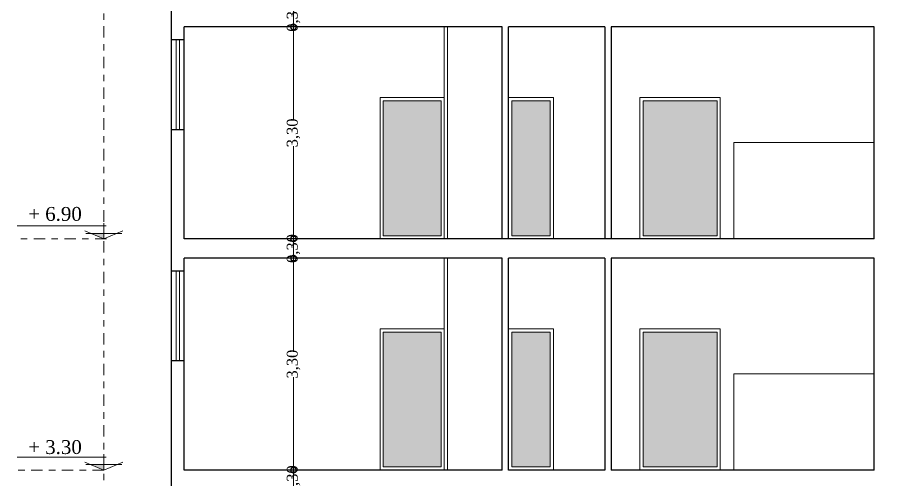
# Model space of a CAD drawing. Header units: metres. Extents: x 236 to 355, y 67 to 475.
# Drawn here: x 287.69 to 301.14, y 202.9 to 210.1 of the extents above; entities that cross this region are included whole.
import ezdxf

# ---------------------------------------------------------------- set-up
doc = ezdxf.new("R2010")
doc.units = ezdxf.units.M
doc.header["$LTSCALE"] = 0.007
doc.header["$MEASUREMENT"] = 0
doc.header["$PDMODE"] = 3
doc.linetypes.add('DASHDOTX2', pattern=[50.8, 25.4, -12.7, 0, -12.7])
for name, color, linetype, lineweight in [('dim', 220, 'Continuous', 5), ('point line', 22, 'DASHDOTX2', 18), ('stair', 20, 'Continuous', 15), ('walll', 7, 'Continuous', 30)]:
    doc.layers.add(name, color=color, linetype=linetype, lineweight=lineweight)
doc.styles.get("Standard").update_dxf_attribs({"font": 'dutch.ttf'})
doc.dimstyles.new('1', dxfattribs={"dimtxt": 0.17, "dimasz": 0.17, "dimexe": 0.1, "dimexo": 0.1, "dimgap": 0, "dimtad": 0, "dimzin": 1, "dimtxsty": 'Standard', "dimblk": 'DOTSMALL', "dimcen": 0.17, "dimse1": 1, "dimse2": 1, "dimclrd": 6, "dimclre": 1, "dimclrt": 7, "dimadec": 0, "dimazin": 0, "dimtfac": 1, "dimtix": 1, "dimtmove": 0, "dimatfit": 3, "dimldrblk": 'DOTSMALL', "dimfxl": 1, "dimlwd": 5, "dimarcsym": 0})

# ---------------------------------------------------------------- blocks, each defined once
blk = doc.blocks.new('*D160')
at = {"layer": 'Defpoints', "color": 0, "transparency": 16777216}
for p in [(302.281, 206.646), (291.991, 206.346), (291.991, 206.346)]:
    blk.add_point(p, dxfattribs=at)
at = {"layer": 'dim', "color": 6, "lineweight": 5, "transparency": 16777216}
blk.add_line((291.991, 206.646), (291.991, 206.346), dxfattribs=at)
at = {"layer": 'dim', "color": 7, "transparency": 16777216, "insert": (291.991, 206.496), "char_height": 0.17, "attachment_point": 5, "rotation": 90}
blk.add_mtext('0,30', dxfattribs=at)
blk = doc.blocks.new('_DotSmall')
at = {"color": 0, "linetype": 'ByBlock', "const_width": 0.5}
blk.add_lwpolyline([(-0.0625, 0, 1), (0.0625, 0, 1)], format="xyb", close=True, dxfattribs=at)
blk = doc.blocks.new('*D161')
at = {"layer": 'Defpoints', "color": 0, "transparency": 16777216}
for p in [(291.991, 206.346), (291.991, 203.046), (291.991, 203.046)]:
    blk.add_point(p, dxfattribs=at)
at = {"layer": 'dim', "color": 6, "lineweight": 5, "transparency": 16777216}
for p, q in [((291.991, 206.346), (291.991, 204.901)), ((291.991, 203.046), (291.991, 204.492))]:
    blk.add_line(p, q, dxfattribs=at)
at = {"layer": 'dim', "color": 6, "lineweight": 5, "transparency": 16777216, "xscale": 0.17, "yscale": 0.17, "zscale": 0.17}
for p, rotation in [((291.991, 206.346), 90), ((291.991, 203.046), 270)]:
    blk.add_blockref('_DotSmall', p, dxfattribs=dict(at, rotation=rotation))
at = {"layer": 'dim', "color": 7, "transparency": 16777216, "insert": (291.991, 204.696), "char_height": 0.17, "attachment_point": 5, "rotation": 90}
blk.add_mtext('3,30', dxfattribs=at)
blk = doc.blocks.new('*D162')
at = {"layer": 'Defpoints', "color": 0, "transparency": 16777216}
for p in [(291.991, 203.046), (291.991, 202.746), (300.808, 202.746)]:
    blk.add_point(p, dxfattribs=at)
at = {"layer": 'dim', "color": 6, "lineweight": 5, "transparency": 16777216}
blk.add_line((291.991, 203.046), (291.991, 202.746), dxfattribs=at)
at = {"layer": 'dim', "color": 7, "transparency": 16777216, "insert": (291.991, 202.896), "char_height": 0.17, "attachment_point": 5, "rotation": 90}
blk.add_mtext('0,30', dxfattribs=at)
blk = doc.blocks.new('*D163')
at = {"layer": 'Defpoints', "color": 0, "transparency": 16777216}
for p in [(291.994, 210.246), (291.991, 209.946), (291.991, 209.946)]:
    blk.add_point(p, dxfattribs=at)
at = {"layer": 'dim', "color": 6, "lineweight": 5, "transparency": 16777216}
blk.add_line((291.991, 210.246), (291.991, 209.946), dxfattribs=at)
at = {"layer": 'dim', "color": 7, "transparency": 16777216, "insert": (291.991, 210.096), "char_height": 0.17, "attachment_point": 5, "rotation": 90}
blk.add_mtext('0,30', dxfattribs=at)
blk = doc.blocks.new('*D164')
at = {"layer": 'Defpoints', "color": 0, "transparency": 16777216}
for p in [(291.991, 209.946), (291.991, 206.646), (291.991, 206.646)]:
    blk.add_point(p, dxfattribs=at)
at = {"layer": 'dim', "color": 6, "lineweight": 5, "transparency": 16777216}
for p, q in [((291.991, 209.946), (291.991, 208.501)), ((291.991, 206.646), (291.991, 208.092))]:
    blk.add_line(p, q, dxfattribs=at)
at = {"layer": 'dim', "color": 6, "lineweight": 5, "transparency": 16777216, "xscale": 0.17, "yscale": 0.17, "zscale": 0.17}
for p, rotation in [((291.991, 209.946), 90), ((291.991, 206.646), 270)]:
    blk.add_blockref('_DotSmall', p, dxfattribs=dict(at, rotation=rotation))
at = {"layer": 'dim', "color": 7, "transparency": 16777216, "insert": (291.991, 208.296), "char_height": 0.17, "attachment_point": 5, "rotation": 90}
blk.add_mtext('3,30', dxfattribs=at)
blk = doc.blocks.new('SECCODE')
at = {"linetype": 'Continuous'}
blk.add_hatch(color=0, dxfattribs=at).paths.add_polyline_path([(-0.204, 0.085), (0, 0), (0, 0.085)])
at = {"color": 0, "linetype": 'Continuous'}
for p, q in [((0.034, 0.202), (-1.349, 0.202)), ((0, 0), (0, 0.246)), ((0, 0), (-0.297, 0.124)), ((-0.278, 0.085), (0, 0.085)), ((0, 0), (0.297, 0.124)), ((0.278, 0.085), (0, 0.085))]:
    blk.add_line(p, q, dxfattribs=at)

msp = doc.modelspace()

# ---------------------------------------------------------------- hatches: boundary and pattern name
at = {"layer": 'dim'}
h = msp.add_hatch(color=256, dxfattribs=at)
h.set_gradient(color1=(0, 0, 255), color2=(255, 255, 0), tint=1, name='CYLINDER')
h.paths.add_polyline_path([(293.39, 206.696), (294.29, 206.696), (294.29, 208.796), (293.39, 208.796)])
h = msp.add_hatch(color=256, dxfattribs=at)
h.set_gradient(color1=(0, 0, 255), color2=(255, 255, 0), tint=1, name='CYLINDER')
h.paths.add_polyline_path([(295.989, 208.796), (295.39, 208.796), (295.39, 206.696), (295.989, 206.696)])
h = msp.add_hatch(color=256, dxfattribs=at)
h.set_gradient(color1=(0, 0, 255), color2=(255, 255, 0), tint=1, name='CYLINDER')
h.paths.add_polyline_path([(297.439, 206.696), (298.589, 206.696), (298.589, 208.796), (297.439, 208.796)])
h = msp.add_hatch(color=256, dxfattribs=at)
h.set_gradient(color1=(0, 0, 255), color2=(255, 255, 0), tint=1, name='CYLINDER')
h.paths.add_polyline_path([(293.39, 203.096), (294.29, 203.096), (294.29, 205.196), (293.39, 205.196)])
h = msp.add_hatch(color=256, dxfattribs=at)
h.set_gradient(color1=(0, 0, 255), color2=(255, 255, 0), tint=1, name='CYLINDER')
h.paths.add_polyline_path([(295.989, 205.196), (295.39, 205.196), (295.39, 203.096), (295.989, 203.096)])
h = msp.add_hatch(color=256, dxfattribs=at)
h.set_gradient(color1=(0, 0, 255), color2=(255, 255, 0), tint=1, name='CYLINDER')
h.paths.add_polyline_path([(297.439, 203.096), (298.589, 203.096), (298.589, 205.196), (297.439, 205.196)])

# ---------------------------------------------------------------- linework, layer by layer
at = {"layer": 'point line'}
for p, q in [((289.036, 199.746), (289.036, 221.046)), ((289.077, 206.646), (287.728, 206.646)), ((289.036, 203.046), (287.687, 203.046))]:
    msp.add_line(p, q, dxfattribs=at)
at = {"layer": 'stair'}
for p, q in [((294.34, 206.646), (294.34, 209.946)), ((294.39, 206.646), (294.39, 209.946)), ((290.165, 208.346), (290.165, 209.746)), ((290.215, 208.346), (290.215, 209.746)), ((301.039, 208.146), (298.853, 208.146)), ((298.853, 208.146), (298.853, 206.646)), ((294.34, 203.046), (294.34, 206.346)), ((294.39, 203.046), (294.39, 206.346)), ((290.165, 204.746), (290.165, 206.146)), ((290.215, 204.746), (290.215, 206.146)), ((301.039, 204.546), (298.853, 204.546)), ((298.853, 204.546), (298.853, 203.046))]:
    msp.add_line(p, q, dxfattribs=at)
for points in [[(293.34, 208.846), (294.34, 208.846), (294.34, 206.646), (293.34, 206.646)], [(293.39, 208.796), (294.29, 208.796), (294.29, 206.696), (293.39, 206.696)], [(295.34, 208.846), (296.039, 208.846), (296.039, 206.646), (295.34, 206.646)], [(295.39, 208.796), (295.989, 208.796), (295.989, 206.696), (295.39, 206.696)], [(298.639, 208.846), (297.389, 208.846), (297.389, 206.646), (298.639, 206.646)], [(298.589, 208.796), (297.439, 208.796), (297.439, 206.696), (298.589, 206.696)], [(293.34, 205.246), (294.34, 205.246), (294.34, 203.046), (293.34, 203.046)], [(293.39, 205.196), (294.29, 205.196), (294.29, 203.096), (293.39, 203.096)], [(295.34, 205.246), (296.039, 205.246), (296.039, 203.046), (295.34, 203.046)], [(295.39, 205.196), (295.989, 205.196), (295.989, 203.096), (295.39, 203.096)], [(298.639, 205.246), (297.389, 205.246), (297.389, 203.046), (298.639, 203.046)], [(298.589, 205.196), (297.439, 205.196), (297.439, 203.096), (298.589, 203.096)]]:
    msp.add_lwpolyline(points, close=True, dxfattribs=at)
at = {"layer": 'walll'}
for p, q in [((290.09, 201.946), (290.09, 218.546)), ((290.29, 206.646), (290.29, 209.946)), ((295.24, 209.946), (290.29, 209.946)), ((295.24, 206.646), (295.24, 209.946)), ((296.839, 209.946), (295.34, 209.946)), ((295.34, 206.646), (295.34, 209.946)), ((296.839, 209.946), (296.839, 206.646)), ((301.039, 209.946), (296.939, 209.946)), ((296.939, 209.946), (296.939, 206.646)), ((301.039, 206.646), (301.039, 209.946)), ((290.29, 209.746), (290.09, 209.746)), ((290.29, 208.346), (290.09, 208.346)), ((301.039, 206.646), (290.29, 206.646)), ((295.24, 206.346), (290.29, 206.346)), ((290.29, 203.046), (290.29, 206.346)), ((295.24, 203.046), (295.24, 206.346)), ((296.839, 206.346), (295.34, 206.346)), ((295.34, 203.046), (295.34, 206.346)), ((296.839, 206.346), (296.839, 203.046)), ((301.039, 206.346), (296.939, 206.346)), ((296.939, 206.346), (296.939, 203.046)), ((301.039, 203.046), (301.039, 206.346)), ((290.29, 206.146), (290.09, 206.146)), ((290.29, 204.746), (290.09, 204.746)), ((295.24, 203.046), (290.29, 203.046)), ((296.839, 203.046), (295.34, 203.046)), ((301.039, 203.046), (296.939, 203.046))]:
    msp.add_line(p, q, dxfattribs=at)

# ---------------------------------------------------------------- block references
at = {"layer": 'stair'}
for p in [(289.036, 206.646), (289.036, 203.046)]:
    msp.add_blockref('SECCODE', p, dxfattribs=at)

# ---------------------------------------------------------------- texts
at = {"layer": 'walll'}
for s, p in [('+ 6.90', (287.857, 206.927)), ('+ 3.30', (287.857, 203.297))]:
    msp.add_text(s, height=0.2159, dxfattribs=at).set_placement(p)

# ---------------------------------------------------------------- dimensions: what is measured, and where the dimension line sits
at = {"layer": 'dim'}
for base, p1, p2, picture, middle in [((291.991, 209.946), (291.994, 210.246), (291.991, 209.946), '*D163', (291.991, 210.096)), ((291.991, 206.646), (291.991, 209.946), (291.991, 206.646), '*D164', (291.991, 208.296)), ((291.991, 206.346), (302.281, 206.646), (291.991, 206.346), '*D160', (291.991, 206.496)), ((291.991, 203.046), (291.991, 206.346), (291.991, 203.046), '*D161', (291.991, 204.696)), ((291.991, 202.746), (291.991, 203.046), (300.808, 202.746), '*D162', (291.991, 202.896))]:
    dim = msp.add_linear_dim(base=base, p1=p1, p2=p2, angle=90, dimstyle='1', override={"dimtmove": 1}, dxfattribs=at)
    dim.commit()
    dim.dimension.update_dxf_attribs({"geometry": picture, "text_midpoint": middle})

doc.saveas('drawing.dxf')
